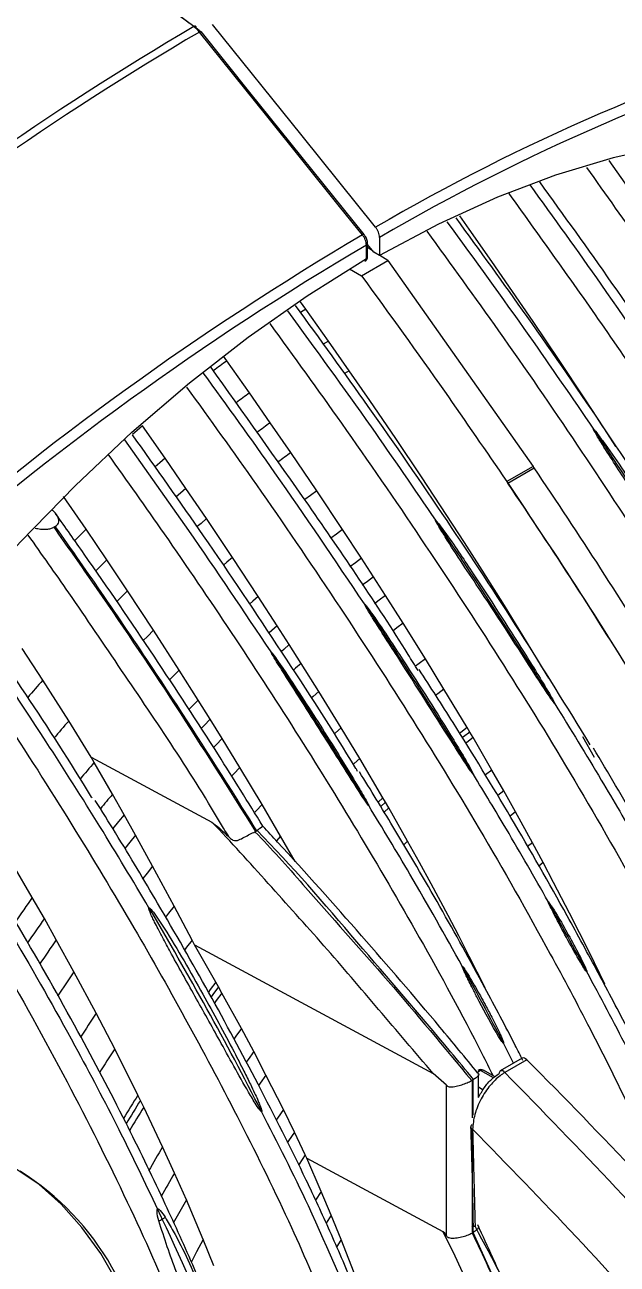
# Model space of a CAD drawing. Extents: x 9.3 to 87.2, y 0.6 to 68.8.
# Drawn here: x 61.33 to 62.922, y 4.335 to 7.664 of the extents above; entities that cross this region are included whole.
import ezdxf

# ---------------------------------------------------------------- set-up
doc = ezdxf.new("R2010")
doc.units = 0
doc.header["$MEASUREMENT"] = 0
doc.layers.add('OBJECT', color=7, linetype='CONTINUOUS')

msp = doc.modelspace()

# ---------------------------------------------------------------- linework, layer by layer
at = {"layer": 'OBJECT'}
for p, q in [((61.7084, 7.7161), (61.7905, 7.6558)), ((62.5245, 7.1148), (62.4991, 7.1505)), ((62.2834, 7.0928), (62.2834, 7.0442)), ((62.5853, 7.0283), (62.5245, 7.1148)), ((62.248, 7.0359), (62.248, 7.0724)), ((62.2509, 7.04), (62.2509, 7.0764)), ((62.2679, 7.0531), (62.2509, 7.0742)), ((62.2646, 7.0572), (62.2509, 7.0659)), ((62.2351, 6.99), (62.3058, 7.0309)), ((62.2834, 7.0442), (62.2679, 7.0531)), ((62.3058, 7.0309), (62.2843, 7.0446)), ((62.3058, 7.0309), (62.6959, 6.4779)), ((62.641, 6.9479), (62.5853, 7.0283)), ((62.2025, 7.0082), (62.2351, 6.99)), ((62.6964, 6.8671), (62.641, 6.9479)), ((62.0852, 6.9003), (62.0706, 6.8915)), ((62.0852, 6.9003), (62.0711, 6.9199)), ((62.146, 6.8145), (62.0852, 6.9003)), ((62.7662, 6.7637), (62.6964, 6.8671)), ((62.146, 6.8145), (62.1322, 6.8061)), ((62.2018, 6.735), (62.146, 6.8145)), ((61.8733, 6.7613), (61.864, 6.7743)), ((61.9341, 6.6752), (61.8733, 6.7613)), ((62.8353, 6.6595), (62.7662, 6.7637)), ((62.2018, 6.735), (62.189, 6.7273)), ((62.2572, 6.655), (62.2018, 6.735)), ((61.9899, 6.5954), (61.9341, 6.6752)), ((62.8863, 6.5813), (62.8353, 6.6595)), ((62.327, 6.5527), (62.2572, 6.655)), ((62.0452, 6.515), (61.9899, 6.5954)), ((61.7076, 6.4998), (61.6468, 6.5868)), ((62.9186, 6.5312), (62.8863, 6.5813)), ((62.3961, 6.4496), (62.327, 6.5527)), ((61.7633, 6.419), (61.7076, 6.4998)), ((62.115, 6.4122), (62.0452, 6.515)), ((62.6959, 6.4779), (62.6252, 6.4371)), ((62.6281, 6.4328), (62.6988, 6.4737)), ((62.4471, 6.3724), (62.3961, 6.4496)), ((61.4953, 6.309), (61.4344, 6.3974)), ((61.8187, 6.3377), (61.7633, 6.419)), ((62.1841, 6.3087), (62.115, 6.4122)), ((62.4794, 6.3229), (62.4471, 6.3724)), ((61.8885, 6.2337), (61.8187, 6.3377)), ((61.4122, 6.3168), (61.4081, 6.3144)), ((61.551, 6.2269), (61.4953, 6.309)), ((62.2351, 6.2311), (62.1841, 6.3087)), ((62.5115, 6.2733), (62.4794, 6.3229)), ((62.559, 6.1991), (62.5115, 6.2733)), ((61.6064, 6.1441), (61.551, 6.2269)), ((61.9576, 6.1288), (61.8885, 6.2337)), ((62.2674, 6.1813), (62.2351, 6.2311)), ((62.6187, 6.1042), (62.559, 6.1991)), ((62.2995, 6.1314), (62.2674, 6.1813)), ((61.6762, 6.0381), (61.6064, 6.1441)), ((62.0086, 6.0501), (61.9576, 6.1288)), ((62.347, 6.0568), (62.2995, 6.1314)), ((62.6686, 6.0234), (62.6187, 6.1042)), ((61.7453, 5.931), (61.6762, 6.0381)), ((62.0409, 5.9997), (62.0086, 6.0501)), ((62.4066, 5.9612), (62.347, 6.0568)), ((62.073, 5.949), (62.0409, 5.9997)), ((62.7309, 5.9207), (62.6686, 6.0234)), ((61.3783, 5.9036), (61.3229, 5.9888)), ((62.4565, 5.8799), (62.4066, 5.9612)), ((61.7962, 5.8506), (61.7453, 5.931)), ((62.1204, 5.8732), (62.073, 5.949)), ((61.4481, 5.7943), (61.3783, 5.9036)), ((62.7379, 5.909), (62.7309, 5.9207)), ((62.1801, 5.7761), (62.1204, 5.8732)), ((62.5187, 5.7764), (62.4565, 5.8799)), ((61.8285, 5.799), (61.7962, 5.8506)), ((61.5085, 5.6975), (61.4481, 5.7943)), ((61.8606, 5.7472), (61.8285, 5.799)), ((62.23, 5.6934), (62.1801, 5.7761)), ((62.5257, 5.7646), (62.5187, 5.7764)), ((62.5346, 5.7496), (62.5257, 5.7646)), ((61.9081, 5.6695), (61.8606, 5.7472)), ((62.5853, 5.6626), (62.5346, 5.7496)), ((62.8614, 5.696), (62.8296, 5.752)), ((61.5168, 5.6832), (61.5085, 5.6975)), ((61.5085, 5.6975), (61.8331, 5.5228)), ((62.2922, 5.5879), (62.23, 5.6934)), ((61.5659, 5.5976), (61.5168, 5.6832)), ((61.9678, 5.5698), (61.9081, 5.6695)), ((62.6174, 5.6064), (62.5853, 5.6626)), ((61.597, 5.5426), (61.5659, 5.5976)), ((62.6174, 5.6064), (62.6009, 5.5937)), ((62.6491, 5.5499), (62.6174, 5.6064)), ((62.0176, 5.4846), (61.9678, 5.5698)), ((62.2922, 5.5879), (62.2795, 5.5763)), ((62.2992, 5.5759), (62.2867, 5.5644)), ((62.2992, 5.5759), (62.2922, 5.5879)), ((62.3081, 5.5606), (62.296, 5.5494)), ((62.3081, 5.5606), (62.2992, 5.5759)), ((62.3588, 5.4718), (62.3081, 5.5606)), ((61.6279, 5.4872), (61.597, 5.5426)), ((62.6491, 5.5499), (62.6344, 5.5386)), ((62.6944, 5.4672), (62.6491, 5.5499)), ((61.9498, 5.4974), (61.9486, 5.4968)), ((61.9498, 5.4974), (61.9534, 5.4994)), ((61.9544, 5.5001), (61.9534, 5.4994)), ((61.6737, 5.4041), (61.6279, 5.4872)), ((62.0176, 5.4846), (62.0065, 5.4727)), ((62.0564, 5.417), (62.0176, 5.4846)), ((62.3588, 5.4718), (62.3483, 5.462)), ((62.3909, 5.4143), (62.3588, 5.4718)), ((62.6944, 5.4672), (62.6813, 5.457)), ((62.723, 5.4139), (62.6944, 5.4672)), ((61.3504, 5.32), (61.2994, 5.4076)), ((61.7313, 5.2971), (61.6737, 5.4041)), ((62.4225, 5.3565), (62.3909, 5.4143)), ((62.723, 5.4139), (62.7112, 5.4047)), ((62.751, 5.3605), (62.723, 5.4139)), ((62.7935, 5.2783), (62.751, 5.3605)), ((62.4679, 5.2717), (62.4225, 5.3565)), ((61.3827, 5.2634), (61.3504, 5.32)), ((61.7795, 5.2054), (61.7313, 5.2971)), ((61.4148, 5.2064), (61.3827, 5.2634)), ((62.4965, 5.2169), (62.4679, 5.2717)), ((62.8204, 5.2255), (62.7935, 5.2783)), ((61.4623, 5.1205), (61.4148, 5.2064)), ((61.7859, 5.1929), (61.7795, 5.2054)), ((61.7859, 5.1929), (62.4277, 4.8474)), ((61.8434, 5.0928), (61.7859, 5.1929)), ((62.5245, 5.162), (62.4965, 5.2169)), ((62.8473, 5.1721), (62.8204, 5.2255)), ((62.567, 5.0773), (62.5245, 5.162)), ((62.8887, 5.0875), (62.8473, 5.1721)), ((61.5219, 5.0094), (61.4623, 5.1205)), ((61.8506, 5.08), (61.8434, 5.0928)), ((61.8598, 5.0636), (61.8506, 5.08)), ((61.9123, 4.9684), (61.8598, 5.0636)), ((61.5718, 4.9136), (61.5219, 5.0094)), ((61.9455, 4.9063), (61.9123, 4.9684)), ((62.6436, 4.8752), (62.6163, 4.9292)), ((61.634, 4.7896), (61.5718, 4.9136)), ((61.9783, 4.8434), (61.9455, 4.9063)), ((62.6664, 4.8884), (62.6079, 4.8546)), ((62.6664, 4.8884), (62.6079, 4.8546)), ((62.6793, 4.8844), (62.6199, 4.8501)), ((62.0252, 4.7505), (61.9783, 4.8434)), ((62.463, 4.8158), (62.4277, 4.8474)), ((62.5312, 4.8284), (62.5325, 4.8291)), ((62.5349, 4.8305), (62.5325, 4.8291)), ((62.5325, 4.8291), (62.5325, 4.7289)), ((62.5349, 4.8305), (62.5361, 4.8312)), ((62.5349, 4.7354), (62.5349, 4.8305)), ((62.5551, 4.8552), (62.5464, 4.8501)), ((62.5496, 4.7833), (62.5496, 4.8452)), ((62.5895, 4.8361), (62.5551, 4.8552)), ((62.5927, 4.8392), (62.5624, 4.8561)), ((62.463, 4.4117), (62.463, 4.8158)), ((62.5496, 4.8114), (62.5615, 4.8037)), ((61.641, 4.7754), (61.634, 4.7896)), ((61.6499, 4.7571), (61.641, 4.7754)), ((61.7006, 4.6504), (61.6499, 4.7571)), ((62.0548, 4.6899), (62.0252, 4.7505)), ((62.5325, 4.6984), (62.5325, 4.4192)), ((62.533, 4.6981), (62.5333, 4.6979)), ((62.0839, 4.6288), (62.0548, 4.6899)), ((61.7326, 4.5802), (61.7006, 4.6504)), ((62.0878, 4.6205), (62.0839, 4.6288)), ((62.1264, 4.531), (62.0878, 4.6205)), ((62.0878, 4.6205), (62.4538, 4.4234)), ((61.7643, 4.5086), (61.7326, 4.5802)), ((62.1264, 4.531), (62.1111, 4.507)), ((62.1532, 4.4672), (62.1264, 4.531)), ((61.8097, 4.4015), (61.7643, 4.5086)), ((62.1532, 4.4672), (62.1396, 4.4453)), ((62.1801, 4.4017), (62.1532, 4.4672)), ((62.5315, 4.4379), (62.5332, 4.4349)), ((62.5349, 4.4206), (62.5349, 4.4395)), ((61.8383, 4.3306), (61.8097, 4.4015)), ((62.1801, 4.4017), (62.1678, 4.3815)), ((62.2214, 4.2959), (62.1801, 4.4017)), ((62.5325, 4.4192), (62.5322, 4.419)), ((62.5349, 4.4206), (62.5325, 4.4192)), ((62.5352, 4.4207), (62.5349, 4.4206))]:
    msp.add_line(p, q, dxfattribs=at)
at = {"layer": 'OBJECT', "flags": 128}
for points in [[(61.7905, 7.6558), (61.7906, 7.6572), (61.7904, 7.6583), (61.7899, 7.6592), (61.7892, 7.6599), (61.7883, 7.6602), (61.7871, 7.6602), (61.7858, 7.6598), (61.7845, 7.6591)], [(62.2728, 7.1201), (62.0757, 7.3653), (61.8348, 7.665)], [(62.2374, 7.0997), (62.2251, 7.1149), (62.1761, 7.1759), (61.9802, 7.4196), (61.7994, 7.6445)], [(62.2417, 7.1009), (61.9351, 7.4823), (61.8037, 7.6458)], [(64.3747, 6.8326), (64.2921, 6.9415), (64.2008, 7.0388), (64.1012, 7.124), (63.9936, 7.1968), (63.8787, 7.2569), (63.7568, 7.304), (63.6284, 7.3379), (63.4942, 7.3584), (63.3548, 7.3655), (63.2106, 7.3592), (63.0624, 7.3395), (62.9108, 7.3063), (62.7564, 7.26), (62.5999, 7.2007), (62.442, 7.1287), (62.2834, 7.0442)], [(60.466, 5.0816), (60.5327, 5.2021), (60.6478, 5.3959), (60.77, 5.5847), (60.8986, 5.7678), (61.0331, 5.9443), (61.1729, 6.1134), (61.3175, 6.2745), (61.4661, 6.4269), (61.6182, 6.5699), (61.7731, 6.7028), (61.9302, 6.8251), (62.0887, 6.9363), (62.248, 7.0359)], [(61.6468, 6.5868), (61.6318, 6.5743), (61.6192, 6.5636)], [(62.8624, 6.5719), (62.8619, 6.5727), (62.8613, 6.5735), (62.8608, 6.5742), (62.8603, 6.575), (62.8598, 6.5758), (62.8592, 6.5765), (62.8587, 6.5773), (62.8582, 6.5781)], [(61.7076, 6.4998), (61.6927, 6.4872), (61.6804, 6.4768)], [(62.6988, 6.4737), (62.6985, 6.4742), (62.6981, 6.4747), (62.6977, 6.4753), (62.6974, 6.4758), (62.697, 6.4763), (62.6967, 6.4769), (62.6963, 6.4774), (62.6959, 6.4779)], [(62.6252, 6.4371), (62.6256, 6.4366), (62.626, 6.436), (62.6263, 6.4355), (62.6267, 6.435), (62.627, 6.4344), (62.6274, 6.4339), (62.6278, 6.4334), (62.6281, 6.4328)], [(61.7633, 6.419), (61.7484, 6.4063), (61.7369, 6.3966)], [(62.115, 6.4122), (62.0983, 6.4), (62.0829, 6.3887)], [(61.8187, 6.3377), (61.8038, 6.325), (61.7936, 6.3162)], [(62.4381, 6.327), (62.4376, 6.3278), (62.4371, 6.3285), (62.4365, 6.3293), (62.436, 6.3301), (62.4355, 6.3308), (62.435, 6.3316), (62.4344, 6.3324), (62.4339, 6.3332)], [(61.4953, 6.309), (61.4787, 6.293), (61.4643, 6.2789)], [(62.1841, 6.3087), (62.1674, 6.2964), (62.1524, 6.2853)], [(61.551, 6.2269), (61.5344, 6.2107), (61.5209, 6.1974)], [(61.8885, 6.2337), (61.8735, 6.2208), (61.8641, 6.2126)], [(62.2351, 6.2311), (62.2184, 6.2188), (62.204, 6.2081)], [(62.2674, 6.1813), (62.2507, 6.169), (62.2369, 6.1587)], [(61.6064, 6.1441), (61.5897, 6.1278), (61.5771, 6.1152)], [(61.9576, 6.1288), (61.9426, 6.1158), (61.9342, 6.1084)], [(62.2995, 6.1314), (62.2828, 6.119), (62.2698, 6.1093)], [(61.6762, 6.0381), (61.6595, 6.0215), (61.6486, 6.0106)], [(62.0086, 6.0501), (61.9936, 6.037), (61.9864, 6.0307)], [(62.347, 6.0568), (62.3302, 6.0443), (62.3189, 6.0358)], [(62.0409, 5.9997), (62.0259, 5.9865), (62.0198, 5.9811)], [(62.4066, 5.9612), (62.3899, 5.9487), (62.3803, 5.9415)], [(61.7453, 5.931), (61.7286, 5.9143), (61.7191, 5.9046)], [(62.073, 5.949), (62.058, 5.9358), (62.052, 5.9305)], [(62.1204, 5.8732), (62.1054, 5.8599), (62.1001, 5.8551)], [(62.4565, 5.8799), (62.4397, 5.8673), (62.4345, 5.8633)], [(61.7962, 5.8506), (61.7796, 5.8337), (61.7711, 5.8249)], [(61.8285, 5.799), (61.812, 5.7821), (61.8043, 5.7741)], [(62.1801, 5.7761), (62.1651, 5.7626), (62.1612, 5.7591)], [(62.5187, 5.7764), (62.5019, 5.7637), (62.4987, 5.7612)], [(62.5257, 5.7646), (62.5089, 5.7519), (62.5058, 5.7495)], [(61.8606, 5.7472), (61.8443, 5.7303), (61.8375, 5.7232)], [(62.5346, 5.7496), (62.5178, 5.7369), (62.5149, 5.7346)], [(62.23, 5.6934), (62.215, 5.6797), (62.2129, 5.6778)], [(61.9081, 5.6695), (61.8919, 5.6526), (61.886, 5.6463)], [(62.5853, 5.6626), (62.5685, 5.6498), (62.5673, 5.6488)], [(61.9678, 5.5698), (61.9518, 5.5529), (61.9473, 5.5481)], [(61.597, 5.5426), (61.5816, 5.5239), (61.5665, 5.5054)], [(61.6279, 5.4872), (61.6127, 5.4685), (61.5991, 5.4518)], [(61.6737, 5.4041), (61.6586, 5.3854), (61.6475, 5.3715)], [(61.7313, 5.2971), (61.7165, 5.2783), (61.7083, 5.2678)], [(61.7795, 5.2054), (61.7648, 5.1865), (61.7591, 5.179)], [(61.8434, 5.0928), (61.8285, 5.0731), (61.8235, 5.0664)], [(61.8506, 5.08), (61.8357, 5.0601), (61.8306, 5.0533)], [(61.8598, 5.0636), (61.8448, 5.0436), (61.8396, 5.0365)], [(61.9123, 4.9684), (61.897, 4.9475), (61.8915, 4.9399)], [(61.9455, 4.9063), (61.9301, 4.8849), (61.9249, 4.8777)], [(61.9783, 4.8434), (61.9627, 4.8214), (61.9583, 4.8152)], [(62.0252, 4.7505), (62.0094, 4.7275), (62.0054, 4.7217)], [(62.0548, 4.6899), (62.0388, 4.6663), (62.0356, 4.6615)], [(62.0839, 4.6288), (62.0677, 4.6044), (62.0658, 4.6015)], [(61.6132, 3.8019), (61.6393, 3.8513), (61.6552, 3.9109), (61.6606, 3.9787), (61.6552, 4.0527), (61.6393, 4.1306), (61.6132, 4.2102), (61.5779, 4.2889), (61.5343, 4.3643), (61.4838, 4.4343), (61.428, 4.4966), (61.3685, 4.5494), (61.3071, 4.591)], [(61.7643, 4.5086), (61.7466, 4.4771), (61.7292, 4.4456)], [(61.8097, 4.4015), (61.7918, 4.3683), (61.7769, 4.34)], [(62.8958, 3.3172), (62.8777, 3.4234), (62.8204, 3.6673), (62.7448, 3.9145), (62.652, 4.1612), (62.5352, 4.4207), (62.5352, 4.4207), (62.5352, 4.4207)]]:
    msp.add_lwpolyline(points, dxfattribs=at)
at = {"layer": 'OBJECT'}
for centre, radius, start, end in [((66.0076, 0.4652), 8.3419, 120.41468, 129.66088), ((65.101, 2.2804), 5.6055, 106.4636, 120.3015), ((66.0184, 0.4576), 8.3338, 120.4148, 129.66088), ((61.8028, 7.6407), 0.00511, 80.4089, 132.118), ((65.1015, 2.2704), 5.5854, 106.4636, 120.301), ((66.3654, 0.0923), 8.1329, 120.50193, 131.23261), ((62.2408, 7.0959), 0.00511, 80.4004, 132.128), ((66.3613, 0.0901), 8.1038, 120.50239, 131.2326), ((62.246, 7.0769), 0.00492, 293.6777, 355.655), ((62.2459, 7.0405), 0.00503, 294.3748, 354.3049), ((62.2459, 7.0404), 0.00505, 294.5209, 354.064), ((63.9436, 3.8486), 3.5735, 125.4044, 126.1215), ((63.9883, 3.7962), 3.5367, 125.5082, 126.2292), ((63.9998, 3.7882), 3.4525, 125.6039, 126.3296), ((62.988, 6.3542), 0.2513, 119.9841, 120.2921), ((62.9799, 6.3685), 0.2349, 119.6922, 120.0143), ((50.7182, -1.6673), 14.6753, 31.88664, 34.15486), ((64.0328, 3.7499), 3.4053, 125.7085, 126.4217), ((50.4417, -1.839), 14.8101, 31.63538, 34.14483), ((50.371, -1.8799), 14.8101, 31.63538, 34.14483), ((62.5637, 6.1093), 0.2513, 119.9841, 120.2922), ((62.5557, 6.1235), 0.235, 119.6922, 120.0142), ((50.2939, -1.9122), 14.6753, 31.88664, 34.15486), ((50.3734, -1.7944), 14.26, 31.47212, 33.65595), ((50.6383, -1.529), 13.612, 31.41986, 33.47897), ((64.9027, 2.7979), 4.6976, 138.6133, 139.3562), ((64.9339, 2.7703), 4.6146, 139.0584, 139.8137), ((64.9631, 2.7443), 4.5293, 139.5429, 140.288), ((64.9936, 2.7175), 4.477, 139.9619, 140.6108), ((65.1994, 2.5596), 4.7365, 144.3535, 145.3158), ((53.1026, 0.2005), 9.9612, 27.14465, 30.74444), ((53.5267, 0.1147), 10.5738, 28.25594, 29.4236), ((65.2076, 2.5533), 4.6877, 144.6804, 145.6494), ((65.2077, 2.5526), 4.6291, 145.0201, 146.0016), ((53.756, 0.3143), 9.9901, 27.51272, 28.85486), ((65.2192, 2.5438), 4.5557, 145.5553, 146.5423), ((65.2199, 2.5421), 4.4455, 146.2884, 147.2735), ((65.2237, 2.5386), 4.3562, 146.9634, 147.9702), ((62.5551, 4.8429), 0.015, 60.9851, 119.9973), ((62.5507, 4.8491), 0.00754, 54.3823, 114.307), ((62.5595, 4.8493), 0.00732, 66.7977, 126.8314), ((62.612, 4.8486), 0.00723, 124.2169, 187.0935), ((62.6109, 4.8443), 0.0107, 32.92, 106.1197), ((65.219, 2.5407), 4.232, 147.8993, 148.9064), ((65.2125, 2.5446), 4.2109, 148.0113, 149.0205), ((65.2136, 2.5438), 4.1951, 148.1573, 149.1731), ((62.5361, 4.7038), 0.00784, 116.0439, 176.6613), ((62.5361, 4.7053), 0.00787, 187.1095, 249.0605), ((65.2036, 2.5494), 4.0848, 149.0469, 150.0858), ((60.9276, 3.964), 0.7333, 1.6308, 57.8615), ((65.1884, 2.5583), 4.0038, 149.6683, 150.7065), ((53.295, 0.4924), 9.2926, 25.25173, 25.43473), ((61.6134, 4.6069), 0.1732, 299.8479, 302.8765), ((61.5548, 4.7084), 0.2905, 297.8563, 299.924), ((56.1772, 1.844), 6.1093, 17.53915, 25.31796), ((58.7564, 2.5766), 4.133, 10.2102, 26.5403)]:
    msp.add_arc(centre, radius, start, end, dxfattribs=at)
for centre, major_axis, ratio, start_param, end_param in [((62.6745, 4.8757), (-0.0084, 0.0125), 0.616702, 5.021091, 6.242348), ((59.4816, -0.9156), (-5.5684, 8.3217), 0.616702, 4.976892, 5.021091), ((61.0517, 4.0354), (-0.2693, 0.4216), 0.605053, 3.376316, 5.470711), ((61.0316, 4.0225), (-0.2544, 0.3956), 0.606761, 3.374403, 5.468799)]:
    msp.add_ellipse(centre, major_axis=major_axis, ratio=ratio, start_param=start_param, end_param=end_param, dxfattribs=at)
for points, knots in [([(61.7845, 7.6591), (61.7798, 7.6626), (61.7565, 7.6801), (61.6586, 7.7534), (61.2665, 8.0442), (60.646, 8.4866), (59.8795, 9.0055), (59.4127, 9.3004), (59.1931, 9.4392)], [0, 0, 0, 0, 0.00543, 0.027152, 0.114039, 0.461642, 0.746735, 1, 1, 1, 1]), ([(64.2566, 7.2293), (64.0671, 7.3908), (63.6832, 7.7179), (63.0791, 8.192), (62.4585, 8.6508), (62.0291, 8.9414), (61.8181, 9.0842)], [0, 0, 0, 0, 0.247174, 0.500675, 0.754674, 1, 1, 1, 1]), ([(63.2929, 6.7309), (63.2198, 6.84), (63.0914, 7.0319), (62.9579, 7.2188), (62.9004, 7.2994)], [0, 0, 0, 0, 0.568945, 1, 1, 1, 1]), ([(64.1683, 4.9692), (64.1413, 5.0392), (64.0781, 5.2034), (63.9633, 5.4519), (63.8321, 5.7067), (63.705, 5.9421), (63.5785, 6.1613), (63.3959, 6.4619), (63.1538, 6.8381), (62.9435, 7.1355), (62.8405, 7.2811)], [0, 0, 0, 0, 0.0857564, 0.2010419, 0.3074794, 0.406374, 0.4998765, 0.5899623, 0.7992793, 1, 1, 1, 1]), ([(63.1199, 6.6147), (63.0403, 6.7328), (62.899, 6.9422), (62.7518, 7.1457), (62.6877, 7.2344)], [0, 0, 0, 0, 0.564064, 1, 1, 1, 1]), ([(62.713, 7.2421), (62.7781, 7.1519), (62.9173, 6.9589), (63.1198, 6.6595), (63.2615, 6.4452), (63.3289, 6.3347), (63.3324, 6.3289)], [0, 0, 0, 0, 0.303709, 0.649784, 0.981849, 1, 1, 1, 1]), ([(64.0001, 4.8721), (63.9767, 4.9301), (63.9262, 5.0553), (63.8268, 5.2763), (63.7006, 5.5252), (63.558, 5.7876), (63.3827, 6.0911), (63.1641, 6.4408), (62.9027, 6.8337), (62.7206, 7.0872), (62.6317, 7.2111)], [0, 0, 0, 0, 0.070053, 0.15123, 0.268681, 0.377343, 0.479616, 0.653665, 0.830795, 1, 1, 1, 1]), ([(62.4646, 7.1348), (62.5385, 7.0334), (62.672, 6.8501), (62.8007, 6.6621), (62.8582, 6.5781)], [0, 0, 0, 0, 0.553371, 1, 1, 1, 1]), ([(62.4881, 7.1455), (62.552, 7.0576), (62.6893, 6.8687), (62.8899, 6.5766), (63.0915, 6.2707), (63.2176, 6.0652), (63.2809, 5.9622)], [0, 0, 0, 0, 0.230136, 0.494564, 0.746603, 1, 1, 1, 1]), ([(62.248, 7.0724), (62.248, 7.0745), (62.2478, 7.0768), (62.2468, 7.0814), (62.2461, 7.0839), (62.2433, 7.091), (62.2406, 7.0956), (62.2374, 7.0997)], [0, 0, 0, 0, 0.25, 0.25, 0.5, 0.5, 1, 1, 1, 1]), ([(62.2508, 7.0765), (62.2508, 7.0768), (62.2514, 7.0801), (62.2493, 7.0875), (62.2458, 7.0957), (62.2425, 7.0997), (62.2416, 7.1008)], [0, 0, 0, 0, 0.035274, 0.419846, 0.841543, 1, 1, 1, 1]), ([(62.2834, 7.0928), (62.2834, 7.0971), (62.2824, 7.1019), (62.2796, 7.1091), (62.2785, 7.1115), (62.2758, 7.116), (62.2744, 7.1181), (62.2728, 7.1201)], [0, 0, 0, 0, 0.5, 0.5, 0.75, 0.75, 1, 1, 1, 1]), ([(62.4101, 7.1099), (62.4748, 7.0209), (62.6123, 6.8318), (62.8125, 6.5408), (63.0116, 6.2378), (63.2047, 5.9287), (63.3719, 5.6396), (63.5186, 5.3694), (63.6115, 5.1895), (63.6577, 5.0862), (63.6661, 5.0674)], [0, 0, 0, 0, 0.138475, 0.294052, 0.442324, 0.591091, 0.747976, 0.857736, 0.974144, 1, 1, 1, 1]), ([(62.2439, 7.0285), (62.244, 7.0285), (62.2455, 7.0291), (62.2478, 7.0315), (62.2504, 7.0353), (62.2508, 7.0384), (62.2509, 7.0399)], [0, 0, 0, 0, 0.01972, 0.352447, 0.679581, 1, 1, 1, 1]), ([(62.248, 7.0358), (62.2479, 7.0348), (62.2477, 7.0327), (62.2463, 7.0302), (62.2447, 7.0291), (62.2439, 7.0286)], [0, 0, 0, 0, 0.339676, 0.660179, 1, 1, 1, 1]), ([(62.2351, 6.99), (62.3098, 6.887), (62.442, 6.7049), (62.5697, 6.5182), (62.6252, 6.4371)], [0, 0, 0, 0, 0.565398, 1, 1, 1, 1]), ([(62.0363, 6.8955), (62.1115, 6.7922), (62.2464, 6.6071), (62.3764, 6.4171), (62.4339, 6.3332)], [0, 0, 0, 0, 0.557849, 1, 1, 1, 1]), ([(62.057, 6.91), (62.1224, 6.8201), (62.2606, 6.6301), (62.4614, 6.338), (62.661, 6.0354), (62.786, 5.8323), (62.8486, 5.7306)], [0, 0, 0, 0, 0.236131, 0.498694, 0.748929, 1, 1, 1, 1]), ([(61.9882, 6.8617), (62.0529, 6.7727), (62.191, 6.5826), (62.3925, 6.2895), (62.5935, 5.9832), (62.7887, 5.6703), (62.9573, 5.3768), (63.1069, 5.1025), (63.2323, 4.8486), (63.3233, 4.6497), (63.368, 4.5357), (63.3772, 4.5125)], [0, 0, 0, 0, 0.121384, 0.259134, 0.390431, 0.522435, 0.661924, 0.759692, 0.863384, 0.972167, 1, 1, 1, 1]), ([(62.2431, 6.1085), (62.1635, 6.2266), (62.0219, 6.4365), (61.8743, 6.6405), (61.8098, 6.7296)], [0, 0, 0, 0, 0.562769, 1, 1, 1, 1]), ([(62.387, 5.9301), (62.3781, 5.9444), (62.2844, 6.0957), (62.0987, 6.3688), (61.9173, 6.6223), (61.8289, 6.7459)], [0, 0, 0, 0, 0.051005, 0.53713, 1, 1, 1, 1]), ([(61.7648, 6.6912), (61.8278, 6.6038), (61.9635, 6.4154), (62.1624, 6.1234), (62.3622, 5.8156), (62.5568, 5.4998), (62.7177, 5.2154), (62.8523, 4.9638), (62.9604, 4.7462), (63.0314, 4.5923), (63.0643, 4.5106), (63.0652, 4.5083)], [0, 0, 0, 0, 0.127663, 0.27522, 0.416746, 0.559471, 0.710776, 0.79992, 0.89466, 0.99707, 1, 1, 1, 1]), ([(62.2245, 5.6589), (62.223, 5.6614), (62.1579, 5.7703), (62.02, 5.9817), (61.8201, 6.2811), (61.6835, 6.473), (61.6194, 6.563)], [0, 0, 0, 0, 0.008131, 0.347999, 0.693966, 1, 1, 1, 1]), ([(62.8612, 6.5712), (62.8608, 6.572), (62.8601, 6.5732), (62.8593, 6.5748), (62.8588, 6.5758), (62.8585, 6.5766), (62.8583, 6.5771), (62.8582, 6.5774), (62.8581, 6.5777), (62.8581, 6.5778), (62.8581, 6.578), (62.8581, 6.578), (62.8582, 6.5781), (62.8582, 6.5781)], [0, 0, 0, 0, 0.326158, 0.544988, 0.692102, 0.791242, 0.858308, 0.903966, 0.935333, 0.96621, 0.979398, 0.992715, 1, 1, 1, 1]), ([(62.8582, 6.5781), (62.8582, 6.5781), (62.8582, 6.5781), (62.8583, 6.5781), (62.8586, 6.578), (62.8595, 6.5772), (62.8612, 6.5754), (62.8626, 6.5736), (62.8635, 6.5726)], [0, 0, 0, 0, 0.008152, 0.01895, 0.038891, 0.124454, 0.462158, 1, 1, 1, 1]), ([(63.1789, 6.0848), (63.1789, 6.0848), (63.1789, 6.0848), (63.1789, 6.0848), (63.1789, 6.0848), (63.1788, 6.0848), (63.1787, 6.0849), (63.1783, 6.0852), (63.1776, 6.086), (63.1761, 6.0878), (63.1733, 6.0917), (63.1679, 6.0994), (63.1394, 6.142), (63.0668, 6.2557), (62.9724, 6.4), (62.8942, 6.5161), (62.8667, 6.562), (62.8612, 6.5712)], [0, 0, 0, 0, 0.000004, 0.000043, 0.000132, 0.000204, 0.000423, 0.000858, 0.002599, 0.006075, 0.013025, 0.026924, 0.054721, 0.277103, 0.7219, 0.944334, 1, 1, 1, 1]), ([(62.8635, 6.5726), (62.8723, 6.5609), (62.9159, 6.5023), (63.0044, 6.3664), (63.0965, 6.2234), (63.158, 6.1233), (63.1732, 6.0966), (63.1774, 6.0889), (63.1787, 6.0859), (63.1789, 6.0854), (63.179, 6.0851), (63.179, 6.0849), (63.179, 6.0849), (63.179, 6.0848), (63.1789, 6.0848), (63.1789, 6.0848)], [0, 0, 0, 0, 0.0753734, 0.376432, 0.837708, 0.9531372, 0.9819956, 0.9964303, 0.9982346, 0.9991377, 0.9995897, 0.9998168, 0.9999314, 0.9999758, 1, 1, 1, 1]), ([(61.9918, 5.9798), (61.9188, 6.0889), (61.7901, 6.2811), (61.6564, 6.4683), (61.5987, 6.5492)], [0, 0, 0, 0, 0.568034, 1, 1, 1, 1]), ([(61.5535, 6.5106), (61.6041, 6.4395), (61.7165, 6.2817), (61.8846, 6.0339), (62.0582, 5.7678), (62.2272, 5.495), (62.3957, 5.2068), (62.5157, 4.9867), (62.5784, 4.8615), (62.5884, 4.8417)], [0, 0, 0, 0, 0.1338641, 0.2975401, 0.4579723, 0.6188253, 0.7861622, 0.9660322, 1, 1, 1, 1]), ([(62.6252, 6.4371), (62.6918, 6.3374), (62.8249, 6.1382), (63.0032, 5.8519), (63.1623, 5.5795), (63.2545, 5.4077), (63.3009, 5.3212)], [0, 0, 0, 0, 0.276277, 0.552211, 0.774542, 1, 1, 1, 1]), ([(61.4122, 6.3168), (61.4147, 6.3186), (61.4196, 6.3223), (61.4223, 6.3306), (61.4199, 6.3427), (61.4132, 6.3532), (61.4058, 6.3589), (61.4048, 6.3597)], [0, 0, 0, 0, 0.151012, 0.3008, 0.539143, 0.940085, 1, 1, 1, 1]), ([(61.9699, 5.5118), (61.9303, 5.5758), (61.835, 5.7295), (61.6751, 5.9734), (61.5287, 6.1883), (61.4393, 6.3141), (61.4139, 6.3498)], [0, 0, 0, 0, 0.223718, 0.537487, 0.868723, 1, 1, 1, 1]), ([(62.4369, 6.3263), (62.4365, 6.3271), (62.4359, 6.3283), (62.4351, 6.3298), (62.4346, 6.3309), (62.4342, 6.3316), (62.434, 6.3321), (62.4339, 6.3325), (62.4339, 6.3327), (62.4338, 6.3329), (62.4339, 6.3331), (62.4339, 6.3331), (62.4339, 6.3332), (62.4339, 6.3332)], [0, 0, 0, 0, 0.326157, 0.544986, 0.6921, 0.79124, 0.858306, 0.903951, 0.935333, 0.96621, 0.979398, 0.992715, 1, 1, 1, 1]), ([(62.4339, 6.3332), (62.4339, 6.3332), (62.434, 6.3332), (62.4341, 6.3332), (62.4343, 6.3331), (62.4352, 6.3324), (62.4369, 6.3305), (62.4383, 6.3288), (62.4393, 6.3277)], [0, 0, 0, 0, 0.009023, 0.020487, 0.042289, 0.122762, 0.441726, 1, 1, 1, 1]), ([(62.7547, 5.8399), (62.7547, 5.8399), (62.7547, 5.8399), (62.7546, 5.8399), (62.7546, 5.8399), (62.7544, 5.84), (62.7542, 5.8402), (62.7538, 5.8406), (62.7516, 5.8431), (62.7466, 5.8503), (62.7292, 5.8758), (62.6655, 5.9746), (62.5733, 6.1176), (62.4821, 6.2519), (62.4445, 6.3139), (62.4369, 6.3263)], [0, 0, 0, 0, 0.000024, 0.000069, 0.000183, 0.00041, 0.000862, 0.001765, 0.00357, 0.018004, 0.046863, 0.162292, 0.623568, 0.924627, 1, 1, 1, 1]), ([(62.4393, 6.3277), (62.4458, 6.319), (62.4783, 6.276), (62.5556, 6.1593), (62.6492, 6.0146), (62.7207, 5.9003), (62.7465, 5.8561), (62.7511, 5.8479), (62.7532, 5.8437), (62.7542, 5.8416), (62.7546, 5.8406), (62.7547, 5.8401), (62.7547, 5.84), (62.7547, 5.8399), (62.7547, 5.8399), (62.7547, 5.8399), (62.7547, 5.8399), (62.7547, 5.8399)], [0, 0, 0, 0, 0.055666, 0.2781, 0.722897, 0.945279, 0.973076, 0.986975, 0.993925, 0.997401, 0.999141, 0.999577, 0.999796, 0.999868, 0.999956, 0.999996, 1, 1, 1, 1]), ([(61.8643, 5.506), (61.8643, 5.506), (61.7799, 5.6521), (61.6368, 5.8607), (61.4609, 6.1222), (61.3759, 6.242), (61.3395, 6.2933)], [0, 0, 0, 0, 0.000003, 0.53255, 0.799588, 1, 1, 1, 1]), ([(61.3582, 6.3123), (61.3629, 6.3113), (61.373, 6.3092), (61.3877, 6.3088), (61.4002, 6.3107), (61.4056, 6.3132), (61.4081, 6.3144)], [0, 0, 0, 0, 0.279588, 0.606778, 0.816527, 1, 1, 1, 1]), ([(61.4081, 6.3144), (61.442, 6.2663), (61.5526, 6.1093), (61.7354, 5.8384), (61.8783, 5.6111), (61.9498, 5.4974)], [0, 0, 0, 0, 0.180796, 0.589987, 1, 1, 1, 1]), ([(61.9534, 5.4994), (61.9358, 5.5277), (61.848, 5.6692), (61.7121, 5.8797), (61.5482, 6.1231), (61.4562, 6.2542), (61.4122, 6.3168)], [0, 0, 0, 0, 0.101586, 0.508022, 0.765103, 1, 1, 1, 1]), ([(61.5112, 5.5877), (61.5107, 5.5885), (61.4534, 5.6829), (61.3405, 5.8564), (61.2253, 6.0262), (61.1713, 6.1058)], [0, 0, 0, 0, 0.004309, 0.533348, 1, 1, 1, 1]), ([(62.2431, 6.1085), (62.2431, 6.1086), (62.2432, 6.1086), (62.2433, 6.1086), (62.2435, 6.1085), (62.2442, 6.1078), (62.2467, 6.105), (62.2557, 6.0931), (62.2899, 6.0443), (62.3681, 5.9256), (62.4497, 5.7972), (62.5106, 5.6967), (62.5279, 5.6666), (62.5343, 5.6545), (62.5355, 5.6516), (62.5357, 5.6511), (62.5357, 5.6508), (62.5357, 5.6507), (62.5357, 5.6506), (62.5357, 5.6505), (62.5357, 5.6505), (62.5357, 5.6505), (62.5357, 5.6505)], [0, 0, 0, 0, 0.000094, 0.000218, 0.000448, 0.001446, 0.005385, 0.021069, 0.083741, 0.334366, 0.804886, 0.922632, 0.98151, 0.996237, 0.998077, 0.998998, 0.999316, 0.999635, 0.999784, 0.999905, 0.999967, 1, 1, 1, 1]), ([(62.5357, 5.6505), (62.5357, 5.6505), (62.5356, 5.6505), (62.5356, 5.6505), (62.5354, 5.6505), (62.5343, 5.6514), (62.5318, 5.6549), (62.5231, 5.6669), (62.5039, 5.6968), (62.4397, 5.7973), (62.3585, 5.9258), (62.2818, 6.0438), (62.2518, 6.092), (62.2448, 6.1043), (62.2433, 6.1075), (62.2431, 6.1083), (62.2431, 6.1085), (62.2431, 6.1085), (62.2431, 6.1085), (62.2431, 6.1085)], [0, 0, 0, 0, 0.000048, 0.000146, 0.000383, 0.000852, 0.00835, 0.023312, 0.083155, 0.202832, 0.681059, 0.920233, 0.980043, 0.995013, 0.998781, 0.999562, 0.999787, 0.999908, 1, 1, 1, 1]), ([(61.6638, 5.2927), (61.6202, 5.3656), (61.5302, 5.5156), (61.3618, 5.7815), (61.2333, 5.971), (61.155, 6.0864)], [0, 0, 0, 0, 0.269509, 0.555254, 1, 1, 1, 1]), ([(61.1149, 6.0386), (61.1671, 5.9617), (61.2841, 5.7897), (61.4537, 5.5227), (61.6205, 5.2462), (61.7714, 4.9797), (61.9132, 4.7115), (62.0424, 4.4496), (62.1546, 4.1878), (62.2535, 3.9294), (62.3461, 3.6568), (62.4047, 3.4338), (62.4228, 3.3071), (62.4279, 3.2718)], [0, 0, 0, 0, 0.089122, 0.199541, 0.302126, 0.397229, 0.491555, 0.591893, 0.676697, 0.766801, 0.862116, 0.961521, 1, 1, 1, 1]), ([(62.2543, 5.567), (62.2543, 5.567), (62.2543, 5.567), (62.2542, 5.567), (62.2541, 5.5671), (62.2535, 5.5675), (62.2518, 5.5697), (62.2455, 5.5786), (62.2214, 5.6153), (62.1637, 5.7073), (62.0919, 5.8199), (62.0293, 5.9183), (62.0017, 5.9612), (61.9929, 5.9771), (61.9921, 5.9787), (61.9918, 5.9794), (61.9918, 5.9797), (61.9918, 5.9798), (61.9918, 5.9798), (61.9918, 5.9798), (61.9918, 5.9798), (61.9918, 5.9798)], [0, 0, 0, 0, 0.000078, 0.000179, 0.000367, 0.001181, 0.004395, 0.017191, 0.068322, 0.272792, 0.681705, 0.886151, 0.988387, 0.994777, 0.997973, 0.999578, 0.999779, 0.999878, 0.999957, 0.999999, 1, 1, 1, 1]), ([(61.9918, 5.9798), (61.9918, 5.9798), (61.9919, 5.9798), (61.9919, 5.9798), (61.9921, 5.9797), (61.9926, 5.9793), (61.9942, 5.9774), (62.0003, 5.9694), (62.0234, 5.9366), (62.0783, 5.8538), (62.1398, 5.7577), (62.1957, 5.6679), (62.2246, 5.6203), (62.243, 5.589), (62.2504, 5.5756), (62.2526, 5.5713), (62.2537, 5.5691), (62.2541, 5.568), (62.2543, 5.5674), (62.2544, 5.5672), (62.2543, 5.5671), (62.2543, 5.567), (62.2543, 5.567), (62.2543, 5.567), (62.2543, 5.567)], [0, 0, 0, 0, 0.0000717, 0.0001667, 0.0003414, 0.0010873, 0.0040325, 0.0157608, 0.0626216, 0.2500161, 0.6247783, 0.7613489, 0.8979214, 0.9662095, 0.9832819, 0.9918184, 0.9960873, 0.9982219, 0.9992914, 0.9996504, 0.9998298, 0.9999013, 0.9999712, 1, 1, 1, 1]), ([(63.1828, 4.4611), (63.1577, 4.5213), (63.1092, 4.6372), (63.0318, 4.8049), (62.9528, 4.9638), (62.8712, 5.1181), (62.7674, 5.3093), (62.6385, 5.5342), (62.5045, 5.754), (62.4204, 5.8852), (62.3899, 5.9326)], [0, 0, 0, 0, 0.118217, 0.227849, 0.33221, 0.436193, 0.539953, 0.721075, 0.899121, 1, 1, 1, 1]), ([(62.7547, 5.8399), (62.7966, 5.772), (62.8726, 5.649), (62.9449, 5.5237), (62.9773, 5.4674)], [0, 0, 0, 0, 0.5516486, 1, 1, 1, 1]), ([(63.457, 4.5585), (63.4547, 4.5643), (63.4233, 4.6444), (63.3583, 4.7886), (63.2652, 4.9873), (63.1709, 5.1707), (63.0748, 5.3474), (62.9719, 5.5314), (62.898, 5.6546), (62.8582, 5.721)], [0, 0, 0, 0, 0.014564, 0.200378, 0.363678, 0.518895, 0.672038, 0.82315, 1, 1, 1, 1]), ([(62.6685, 4.8828), (62.6617, 4.8962), (62.6286, 4.9614), (62.5552, 5.0996), (62.4467, 5.2963), (62.3334, 5.4893), (62.2597, 5.6087), (62.2296, 5.6573)], [0, 0, 0, 0, 0.050852, 0.246759, 0.52723, 0.807183, 1, 1, 1, 1]), ([(62.7366, 5.3092), (62.6995, 5.3743), (62.634, 5.4891), (62.5653, 5.6018), (62.5357, 5.6505)], [0, 0, 0, 0, 0.5678069, 1, 1, 1, 1]), ([(62.5201, 3.2772), (62.5154, 3.3074), (62.5043, 3.3783), (62.4791, 3.4953), (62.4483, 3.6181), (62.4124, 3.7407), (62.371, 3.864), (62.3233, 3.9982), (62.27, 4.1388), (62.2123, 4.2814), (62.1513, 4.4226), (62.0681, 4.6025), (61.9594, 4.8161), (61.8264, 5.0643), (61.7161, 5.2565), (61.6315, 5.399), (61.5757, 5.4911), (61.5378, 5.5519), (61.5196, 5.581)], [0, 0, 0, 0, 0.039546, 0.093069, 0.150638, 0.196611, 0.249036, 0.307056, 0.367092, 0.427817, 0.488709, 0.547861, 0.659628, 0.767533, 0.875005, 0.916705, 0.96008, 1, 1, 1, 1]), ([(62.5058, 5.1355), (62.4594, 5.2183), (62.378, 5.3636), (62.2915, 5.5059), (62.2543, 5.567)], [0, 0, 0, 0, 0.570137, 1, 1, 1, 1]), ([(62.1273, 3.254), (62.1211, 3.2913), (62.1073, 3.3749), (62.0784, 3.4988), (62.0469, 3.6156), (62.0171, 3.7112), (61.9922, 3.7874), (61.9695, 3.8544), (61.9469, 3.9189), (61.9211, 3.9898), (61.8867, 4.0806), (61.8405, 4.1963), (61.7776, 4.344), (61.6977, 4.52), (61.5961, 4.7295), (61.4675, 4.9734), (61.311, 5.2503), (61.1914, 5.4416), (61.1282, 5.5427)], [0, 0, 0, 0, 0.049114, 0.110082, 0.159883, 0.198956, 0.232318, 0.257178, 0.284535, 0.31472, 0.347858, 0.400766, 0.462978, 0.537978, 0.628631, 0.736214, 0.860496, 1, 1, 1, 1]), ([(61.0441, 5.51), (61.1152, 5.3959), (61.2549, 5.1717), (61.4419, 4.8344), (61.603, 4.5134), (61.7377, 4.2124), (61.8499, 3.9268), (61.9455, 3.6439), (62.0097, 3.4157), (62.029, 3.2855), (62.0344, 3.2485)], [0, 0, 0, 0, 0.158864, 0.312281, 0.455055, 0.584144, 0.705414, 0.824941, 0.95025, 1, 1, 1, 1]), ([(61.1166, 5.5106), (61.1778, 5.4127), (61.2987, 5.2195), (61.4526, 4.9469), (61.5821, 4.7024), (61.6527, 4.555), (61.6869, 4.4834)], [0, 0, 0, 0, 0.2943602, 0.581245, 0.7968207, 1, 1, 1, 1]), ([(62.4277, 4.8474), (62.4277, 4.8474), (62.3293, 4.961), (62.1845, 5.1366), (61.9841, 5.3579), (61.8842, 5.4696), (61.8331, 5.5228), (61.8331, 5.5228)], [0, 0, 0, 0, 0.000002, 0.499459, 0.749669, 0.999997, 1, 1, 1, 1]), ([(61.8331, 5.5228), (61.8391, 5.518), (61.8548, 5.5057), (61.8698, 5.4912), (61.879, 5.4823)], [0, 0, 0, 0, 0.387466, 1, 1, 1, 1]), ([(61.879, 5.4823), (61.8742, 5.4902), (61.8693, 5.4982), (61.8643, 5.506), (61.8643, 5.506)], [0, 0, 0, 0, 0.999918, 1, 1, 1, 1]), ([(61.879, 5.4823), (61.8798, 5.4816), (61.8831, 5.4785), (61.889, 5.4741), (61.8974, 5.4725), (61.9075, 5.4753), (61.92, 5.4819), (61.935, 5.4903), (61.9441, 5.4946), (61.9486, 5.4968)], [0, 0, 0, 0, 0.040977, 0.172111, 0.285128, 0.396953, 0.598358, 0.799165, 1, 1, 1, 1]), ([(61.9486, 5.4968), (61.9486, 5.4968), (61.9487, 5.4967), (61.9487, 5.4967), (61.9487, 5.4967)], [0, 0, 0, 0, 0.969894, 1, 1, 1, 1]), ([(61.9487, 5.4967), (61.9487, 5.4967), (61.9928, 5.4521), (62.1113, 5.3162), (62.3077, 5.0974), (62.4567, 4.9181), (62.5312, 4.8284)], [0, 0, 0, 0, 0.000003, 0.217703, 0.608618, 1, 1, 1, 1]), ([(61.97, 5.5119), (61.9701, 5.5116), (61.9704, 5.5107), (61.9645, 5.5074), (61.9578, 5.5025), (61.9544, 5.5001)], [0, 0, 0, 0, 0.292512, 0.646231, 1, 1, 1, 1]), ([(61.9545, 5.5001), (61.9545, 5.5001), (61.9545, 5.5001), (61.9545, 5.5001), (61.9544, 5.5001)], [0, 0, 0, 0, 0.030106, 1, 1, 1, 1]), ([(62.5361, 4.8312), (62.5155, 4.8562), (62.4123, 4.9815), (62.2187, 5.2049), (62.0469, 5.4067), (61.9545, 5.5001), (61.9545, 5.5001)], [0, 0, 0, 0, 0.10881, 0.544285, 0.999997, 1, 1, 1, 1]), ([(62.5477, 4.8485), (62.5137, 4.8899), (62.4108, 5.0149), (62.2318, 5.2227), (62.0724, 5.4011), (61.9832, 5.4978), (61.9701, 5.5121)], [0, 0, 0, 0, 0.1807692, 0.5468426, 0.9332408, 1, 1, 1, 1]), ([(61.9666, 4.7452), (61.9666, 4.7451), (61.9664, 4.7451), (61.966, 4.7452), (61.965, 4.7457), (61.962, 4.7488), (61.9519, 4.763), (61.9159, 4.8231), (61.8621, 4.9215), (61.7915, 5.0481), (61.7392, 5.1413), (61.705, 5.2041), (61.6898, 5.2327), (61.68, 5.252), (61.6736, 5.2651), (61.6696, 5.274), (61.667, 5.28), (61.6654, 5.2841), (61.6644, 5.2869), (61.6638, 5.2888), (61.6635, 5.2903), (61.6634, 5.2913), (61.6634, 5.292), (61.6635, 5.2924), (61.6637, 5.2927), (61.6638, 5.2927), (61.6638, 5.2927)], [0, 0, 0, 0, 0.000459, 0.001037, 0.002137, 0.006183, 0.022225, 0.086119, 0.341385, 0.558432, 0.778026, 0.850867, 0.899686, 0.932428, 0.954405, 0.969173, 0.979112, 0.985817, 0.990355, 0.993443, 0.995561, 0.997451, 0.99862, 0.999247, 0.999765, 1, 1, 1, 1]), ([(61.6638, 5.2927), (61.6639, 5.2928), (61.6641, 5.2929), (61.6645, 5.2928), (61.6658, 5.2922), (61.6698, 5.2882), (61.6836, 5.2705), (61.7328, 5.1947), (61.8047, 5.0694), (61.8747, 4.9403), (61.9164, 4.8593), (61.9347, 4.8224), (61.9466, 4.7975), (61.9543, 4.7806), (61.9592, 4.7692), (61.9624, 4.7615), (61.9644, 4.7563), (61.9656, 4.7527), (61.9663, 4.7502), (61.9667, 4.7486), (61.9669, 4.7474), (61.967, 4.7465), (61.967, 4.7459), (61.9669, 4.7454), (61.9668, 4.7453), (61.9667, 4.7452), (61.9666, 4.7452)], [0, 0, 0, 0, 0.000501, 0.001151, 0.00236, 0.007574, 0.028162, 0.110155, 0.437763, 0.717794, 0.81063, 0.872803, 0.914462, 0.942394, 0.961138, 0.973731, 0.982205, 0.987919, 0.991787, 0.994417, 0.99622, 0.997472, 0.998806, 0.999341, 0.999785, 1, 1, 1, 1]), ([(62.8405, 5.1204), (62.8405, 5.1204), (62.8405, 5.1204), (62.8403, 5.1204), (62.8399, 5.1206), (62.8386, 5.122), (62.8342, 5.1279), (62.8186, 5.1533), (62.7937, 5.1978), (62.7668, 5.2477), (62.7485, 5.283), (62.7403, 5.2995), (62.7373, 5.3063), (62.7367, 5.3081), (62.7365, 5.3087), (62.7365, 5.309), (62.7366, 5.3091), (62.7366, 5.3092), (62.7366, 5.3092), (62.7366, 5.3092), (62.7366, 5.3092)], [0, 0, 0, 0, 0.000482, 0.00111, 0.002276, 0.007285, 0.027059, 0.105814, 0.420513, 0.735029, 0.89228, 0.970915, 0.99058, 0.995498, 0.997961, 0.999198, 0.999585, 0.999858, 0.999986, 1, 1, 1, 1]), ([(62.7366, 5.3092), (62.7366, 5.3092), (62.7366, 5.3092), (62.7366, 5.3092), (62.7367, 5.3092), (62.7368, 5.3092), (62.7372, 5.3089), (62.7383, 5.3077), (62.7407, 5.3043), (62.765, 5.2672), (62.7957, 5.2115), (62.8268, 5.1532), (62.838, 5.129), (62.8404, 5.1227), (62.8407, 5.1211), (62.8407, 5.1206), (62.8406, 5.1205), (62.8406, 5.1205), (62.8405, 5.1204)], [0, 0, 0, 0, 0.000019, 0.000279, 0.000481, 0.001037, 0.002142, 0.006556, 0.024175, 0.059391, 0.622996, 0.904875, 0.975423, 0.993138, 0.997605, 0.998837, 0.999489, 1, 1, 1, 1]), ([(62.6163, 4.9292), (62.6162, 4.9292), (62.6161, 4.9292), (62.6159, 4.9292), (62.6153, 4.9295), (62.6133, 4.9317), (62.6066, 4.9412), (62.5826, 4.9817), (62.5569, 5.0302), (62.5328, 5.0771), (62.5233, 5.0961), (62.517, 5.1089), (62.5129, 5.1175), (62.5102, 5.1233), (62.5084, 5.1273), (62.5073, 5.1299), (62.5066, 5.1317), (62.5062, 5.1329), (62.5059, 5.1338), (62.5058, 5.1343), (62.5057, 5.1347), (62.5056, 5.135), (62.5056, 5.1352), (62.5057, 5.1354), (62.5057, 5.1355), (62.5057, 5.1355), (62.5058, 5.1355)], [0, 0, 0, 0, 0.000685, 0.001564, 0.003213, 0.010493, 0.039238, 0.153737, 0.611335, 0.73946, 0.825268, 0.882734, 0.921227, 0.947018, 0.964309, 0.975911, 0.983708, 0.988957, 0.992503, 0.99491, 0.996555, 0.997693, 0.998895, 0.999376, 0.999777, 1, 1, 1, 1]), ([(62.5058, 5.1355), (62.5058, 5.1355), (62.5058, 5.1355), (62.506, 5.1355), (62.5063, 5.1353), (62.5074, 5.1342), (62.511, 5.1294), (62.524, 5.109), (62.5444, 5.0738), (62.5676, 5.0318), (62.5851, 4.9987), (62.5965, 4.9763), (62.6038, 4.9611), (62.6086, 4.9508), (62.6117, 4.9439), (62.6136, 4.9392), (62.6148, 4.936), (62.6156, 4.9338), (62.616, 4.9323), (62.6163, 4.9313), (62.6164, 4.9306), (62.6165, 4.93), (62.6165, 4.9297), (62.6164, 4.9294), (62.6164, 4.9293), (62.6163, 4.9292), (62.6163, 4.9292)], [0, 0, 0, 0, 0.0004099, 0.0009215, 0.0019078, 0.0056321, 0.0203966, 0.079215, 0.314257, 0.5400191, 0.6912345, 0.7925562, 0.8604771, 0.9060342, 0.9366125, 0.9571568, 0.9709814, 0.980303, 0.9866087, 0.9908967, 0.9938318, 0.9958665, 0.9980236, 0.9988884, 0.9996064, 1, 1, 1, 1]), ([(63.0831, 4.6337), (63.0391, 4.7286), (62.9629, 4.8925), (62.8769, 5.0528), (62.8405, 5.1204)], [0, 0, 0, 0, 0.578266, 1, 1, 1, 1]), ([(62.463, 4.8158), (62.4634, 4.8155), (62.4648, 4.8141), (62.4683, 4.8122), (62.4765, 4.8107), (62.4887, 4.8127), (62.5043, 4.8171), (62.5191, 4.8225), (62.5272, 4.8264), (62.5312, 4.8284)], [0, 0, 0, 0, 0.018055, 0.08366, 0.166712, 0.400673, 0.60775, 0.803655, 1, 1, 1, 1]), ([(62.6199, 4.8501), (62.6157, 4.8474), (62.6022, 4.8387), (62.5789, 4.8157), (62.5545, 4.7789), (62.5371, 4.7366), (62.5346, 4.7108), (62.5333, 4.6979)], [0, 0, 0, 0, 0.091884, 0.295307, 0.520559, 0.761318, 1, 1, 1, 1]), ([(62.6199, 4.8501), (62.6157, 4.8474), (62.6022, 4.8387), (62.5789, 4.8157), (62.5545, 4.7789), (62.5371, 4.7366), (62.5346, 4.7108), (62.5333, 4.6979)], [0, 0, 0, 0, 0.091884, 0.295307, 0.520559, 0.761318, 1, 1, 1, 1]), ([(62.5477, 4.8486), (62.5482, 4.8482), (62.5504, 4.8466), (62.5495, 4.8433), (62.5456, 4.8378), (62.5393, 4.8334), (62.5361, 4.8312)], [0, 0, 0, 0, 0.081721, 0.399004, 0.699159, 1, 1, 1, 1]), ([(62.5496, 4.7833), (62.5544, 4.7924), (62.5642, 4.8106), (62.5839, 4.8334), (62.598, 4.8431), (62.6048, 4.8477)], [0, 0, 0, 0, 0.338024, 0.681737, 1, 1, 1, 1]), ([(62.6199, 4.8501), (62.72, 4.7478), (62.9202, 4.5431), (63.2111, 4.2203), (63.4953, 3.8872), (63.6773, 3.6557), (63.7683, 3.54)], [0, 0, 0, 0, 0.249005, 0.49801, 0.749005, 1, 1, 1, 1]), ([(62.2454, 4.1367), (62.1962, 4.2557), (62.1116, 4.4608), (62.0095, 4.6611), (61.9666, 4.7452)], [0, 0, 0, 0, 0.580628, 1, 1, 1, 1]), ([(62.5282, 4.7043), (62.5298, 4.6515), (62.5324, 4.5637), (62.534, 4.4753), (62.5346, 4.4399)], [0, 0, 0, 0, 0.600787, 1, 1, 1, 1]), ([(62.5282, 4.7043), (62.5298, 4.6515), (62.5324, 4.5637), (62.534, 4.4753), (62.5346, 4.4399)], [0, 0, 0, 0, 0.600787, 1, 1, 1, 1]), ([(62.5333, 4.6979), (62.5335, 4.6899), (62.5346, 4.6497), (62.537, 4.5628), (62.5389, 4.4838), (62.54, 4.4369)], [0, 0, 0, 0, 0.09242, 0.462099, 1, 1, 1, 1]), ([(63.6103, 3.4728), (63.5246, 3.581), (63.3529, 3.7976), (63.0861, 4.109), (62.8136, 4.4108), (62.6268, 4.6021), (62.5333, 4.6979)], [0, 0, 0, 0, 0.2514676, 0.5033984, 0.7514772, 1, 1, 1, 1]), ([(62.5333, 4.6979), (62.5335, 4.6899), (62.5346, 4.6497), (62.537, 4.5628), (62.5389, 4.4838), (62.54, 4.4369)], [0, 0, 0, 0, 0.09242, 0.462099, 1, 1, 1, 1]), ([(61.6905, 4.4515), (61.6881, 4.4603), (61.6855, 4.4697), (61.6856, 4.48), (61.6859, 4.4819), (61.6864, 4.483), (61.6868, 4.4833), (61.6869, 4.4834)], [0, 0, 0, 0, 0.808261, 0.877493, 0.947201, 0.979061, 1, 1, 1, 1]), ([(61.6869, 4.4834), (61.6872, 4.4835), (61.6877, 4.4838), (61.6887, 4.4837), (61.6911, 4.4825), (61.6981, 4.4755), (61.7033, 4.4676), (61.7075, 4.4614)], [0, 0, 0, 0, 0.027025, 0.059823, 0.116713, 0.300963, 1, 1, 1, 1]), ([(61.7075, 4.4614), (61.7148, 4.4491), (61.7513, 4.3874), (61.8224, 4.2262), (61.9018, 4.0306), (61.9596, 3.8629), (61.9919, 3.7678), (62.0051, 3.7169), (62.0085, 3.6902), (62.0087, 3.6891)], [0, 0, 0, 0, 0.052148, 0.260687, 0.628917, 0.812119, 0.904433, 0.996168, 1, 1, 1, 1]), ([(61.9962, 3.6818), (61.9885, 3.6967), (61.9501, 3.7707), (61.8936, 3.9427), (61.8143, 4.1389), (61.7351, 4.3129), (61.7053, 4.4054), (61.6905, 4.4515)], [0, 0, 0, 0, 0.0631566, 0.3141764, 0.6559932, 0.8284295, 1, 1, 1, 1]), ([(62.5489, 4.4373), (62.5491, 4.4364), (62.5496, 4.4335), (62.5453, 4.4277), (62.5386, 4.4231), (62.5352, 4.4207)], [0, 0, 0, 0, 0.173722, 0.586687, 1, 1, 1, 1]), ([(62.5354, 4.44), (62.5353, 4.4397), (62.5353, 4.4387), (62.5369, 4.4376), (62.5389, 4.4371), (62.54, 4.4369), (62.54, 4.4369)], [0, 0, 0, 0, 0.19341, 0.611668, 0.984464, 1, 1, 1, 1]), ([(62.5354, 4.44), (62.5354, 4.4397), (62.5353, 4.4387), (62.5369, 4.4376), (62.5389, 4.4371), (62.54, 4.4369), (62.54, 4.4369)], [0, 0, 0, 0, 0.188363, 0.609238, 0.984367, 1, 1, 1, 1]), ([(62.54, 4.4369), (62.5869, 4.3489), (62.6807, 4.1726), (62.7945, 3.9013), (62.884, 3.6311), (62.9364, 3.4368), (62.9518, 3.3361), (62.9539, 3.322)], [0, 0, 0, 0, 0.240778, 0.482327, 0.723103, 0.961162, 1, 1, 1, 1]), ([(62.9146, 3.3193), (62.9054, 3.3723), (62.8869, 3.4792), (62.8495, 3.6366), (62.8062, 3.7927), (62.7557, 3.9454), (62.6958, 4.1037), (62.6267, 4.2689), (62.5743, 4.3822), (62.5471, 4.4412)], [0, 0, 0, 0, 0.14451, 0.291189, 0.421545, 0.559795, 0.695288, 0.841432, 1, 1, 1, 1]), ([(62.4538, 4.4234), (62.4543, 4.4231), (62.4562, 4.4216), (62.4592, 4.4173), (62.4617, 4.4136), (62.463, 4.4117)], [0, 0, 0, 0, 0.117833, 0.524511, 1, 1, 1, 1]), ([(62.463, 4.4117), (62.4637, 4.4108), (62.4652, 4.4089), (62.4683, 4.4071), (62.4754, 4.4052), (62.4872, 4.4055), (62.5037, 4.4081), (62.5195, 4.4128), (62.528, 4.4169), (62.5322, 4.419)], [0, 0, 0, 0, 0.044488, 0.09049, 0.148644, 0.372188, 0.584707, 0.792259, 1, 1, 1, 1]), ([(62.5322, 4.419), (62.5322, 4.419), (62.5322, 4.419), (62.5322, 4.419), (62.5322, 4.419)], [0, 0, 0, 0, 0.256453, 1, 1, 1, 1]), ([(62.5322, 4.419), (62.5322, 4.419), (62.5609, 4.3592), (62.6271, 4.2181), (62.7169, 3.9924), (62.798, 3.7452), (62.8583, 3.5184), (62.882, 3.3777), (62.8922, 3.3168)], [0, 0, 0, 0, 0.000002, 0.164209, 0.386148, 0.60867, 0.83061, 1, 1, 1, 1]), ([(62.5352, 4.4207), (62.5352, 4.4207), (62.5352, 4.4207), (62.5352, 4.4207), (62.5352, 4.4207)], [0, 0, 0, 0, 0.743547, 1, 1, 1, 1])]:
    msp.add_open_spline(points, degree=3, knots=knots, dxfattribs=at)
for points in [[(61.7994, 7.6445), (61.7948, 7.6503), (61.7898, 7.6552), (61.7845, 7.6591)], [(61.7905, 7.6558), (61.795, 7.6525), (61.7991, 7.6484), (61.803, 7.6436)], [(62.248, 7.0359), (62.248, 7.0359), (62.248, 7.0359), (62.248, 7.0358)]]:
    msp.add_open_spline(points, degree=3, dxfattribs=at)

doc.saveas('drawing.dxf')
